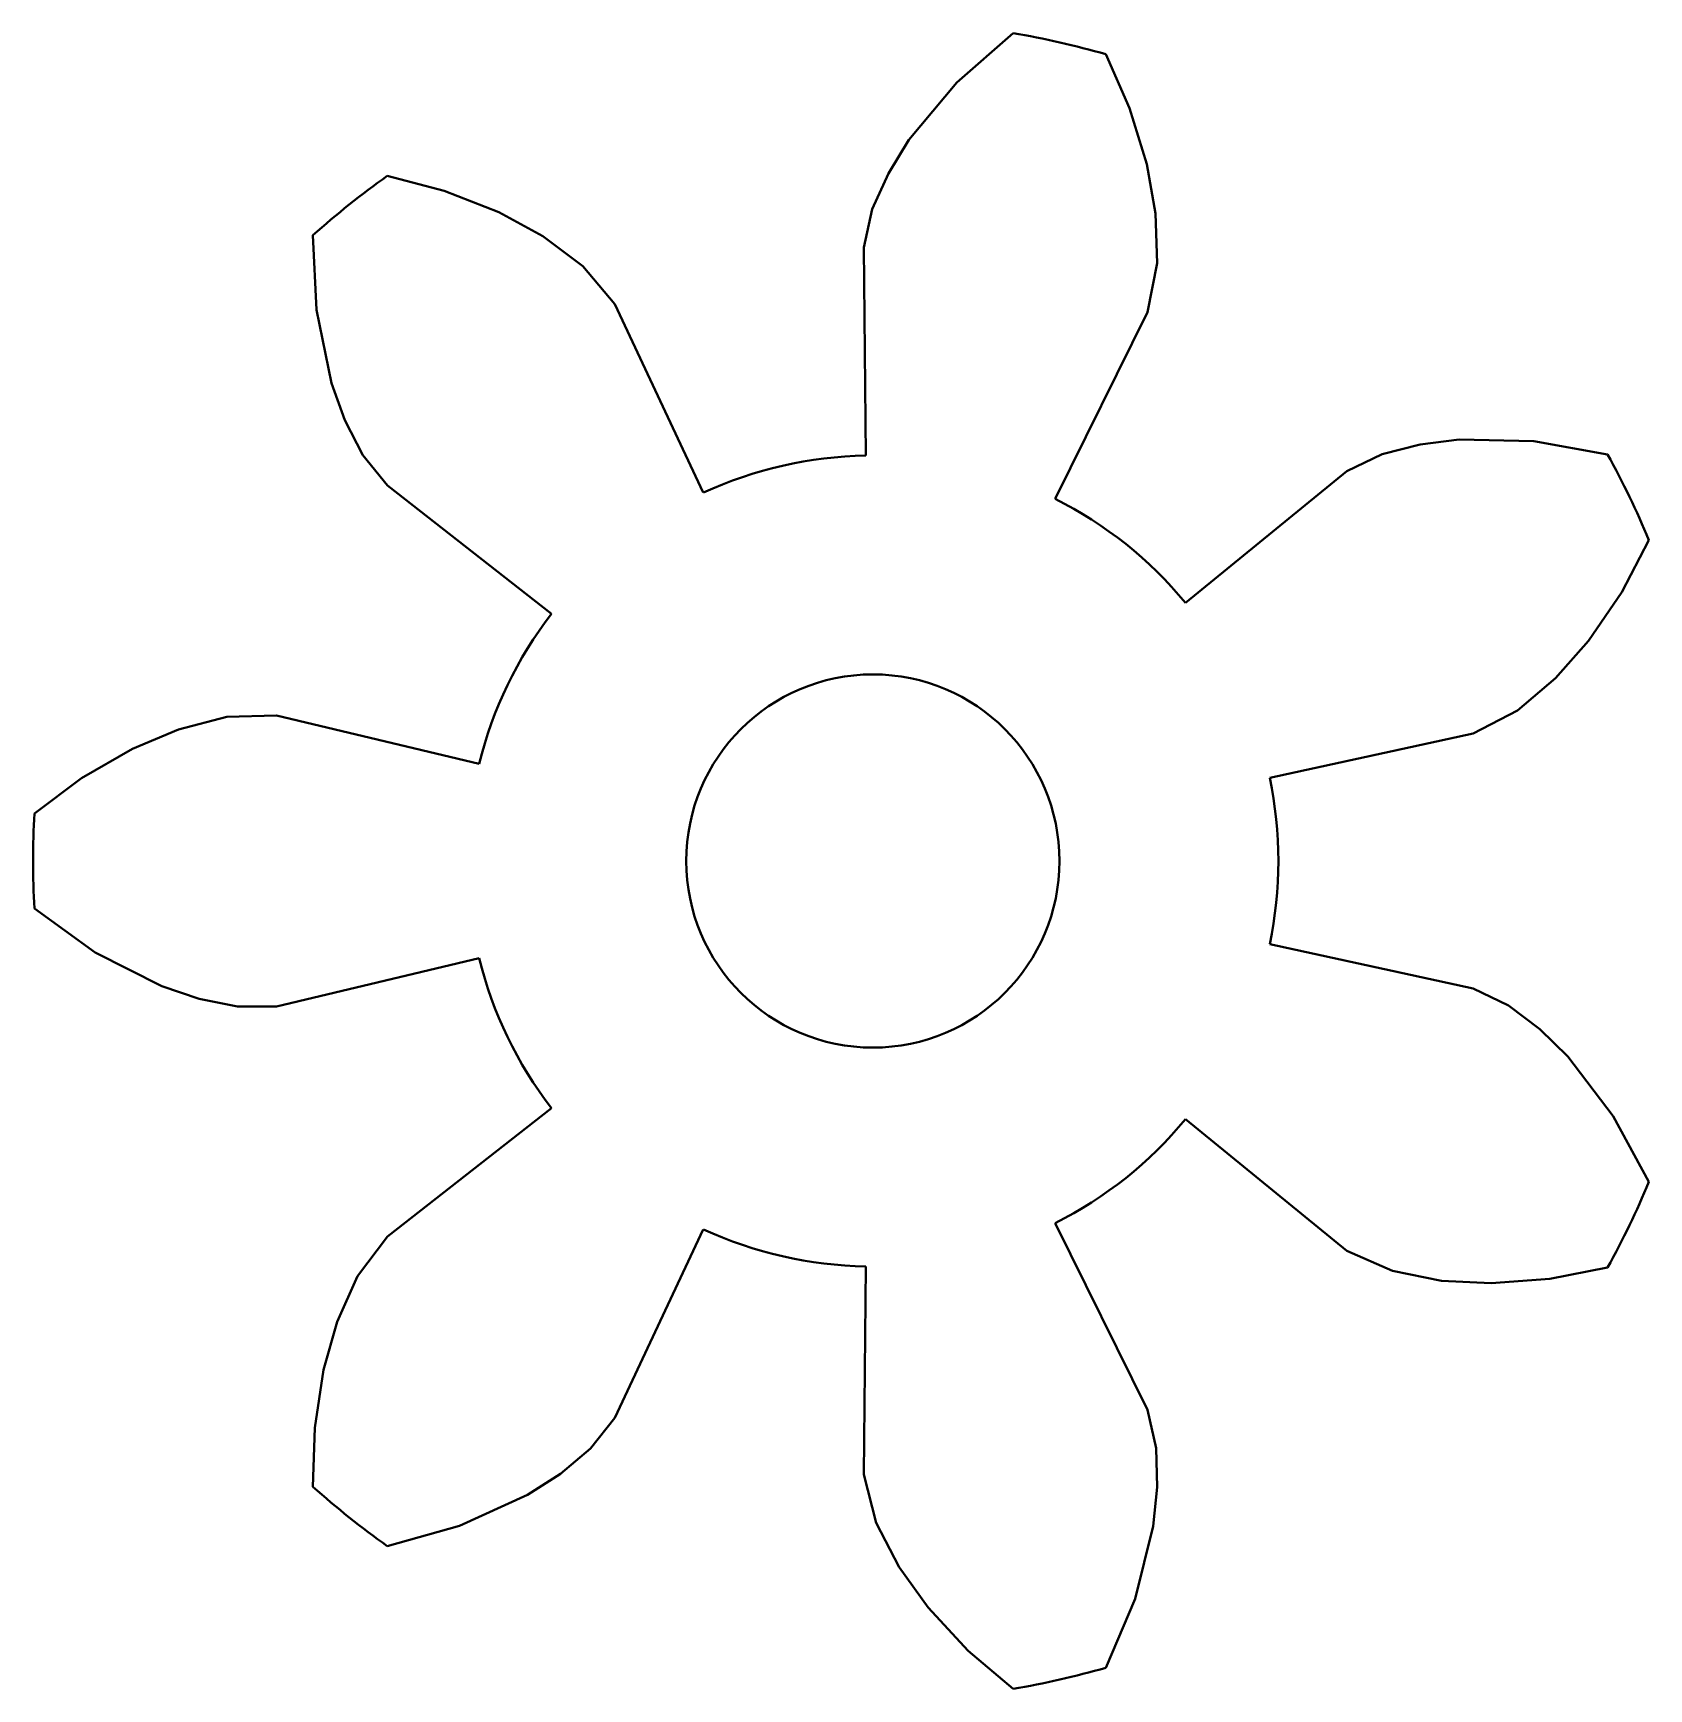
# Model space of a CAD drawing. Header units: inches. Extents: x -1.73 to 1.73, y -1.77 to 1.77.
import ezdxf

# ---------------------------------------------------------------- set-up
doc = ezdxf.new("R2010")
doc.units = ezdxf.units.IN
doc.header["$MEASUREMENT"] = 0
doc.layers.add('Visible', color=7, linetype='Continuous', lineweight=40)

msp = doc.modelspace()

# ---------------------------------------------------------------- linework, layer by layer
at = {"layer": 'Visible'}
for p, q in [((0.0487, 1.3154), (0.0531, 0.8691)), ((-0.2951, 0.7896), (-0.4848, 1.1937)), ((0.4591, 0.7764), (0.6567, 1.1766)), ((1.0845, 0.8355), (0.7383, 0.5537)), ((-0.9724, 0.8048), (-0.6206, 0.53)), ((-0.7756, 0.2082), (-1.2098, 0.3118)), ((0.919, 0.1786), (1.3551, 0.2736)), ((-1.2098, -0.3118), (-0.7756, -0.2082)), ((1.3551, -0.2736), (0.919, -0.1786)), ((-0.6206, -0.53), (-0.9724, -0.8048)), ((0.7383, -0.5537), (1.0845, -0.8355)), ((0.6567, -1.1766), (0.4591, -0.7764)), ((-0.4848, -1.1937), (-0.2951, -0.7896)), ((0.0531, -0.8691), (0.0487, -1.3154))]:
    msp.add_line(p, q, dxfattribs=at)
for points in [[(0.3688, 1.7747, 0), (0.2483, 1.6689, 0), (0.1456, 1.5457, 0), (0.1017, 1.474, 0), (0.0671, 1.3973, 0), (0.0487, 1.3154, 0)], [(0.6567, 1.1766, 0), (0.6774, 1.2813, 0), (0.6743, 1.3882, 0), (0.6559, 1.4936, 0), (0.6187, 1.6141, 0), (0.5676, 1.7294, 0)], [(-0.4848, 1.1937, 0), (-0.5537, 1.2751, 0), (-0.6392, 1.3394, 0), (-0.7331, 1.3906, 0), (-0.8505, 1.4366, 0), (-0.9725, 1.4686, 0)], [(-1.1319, 1.3415, 0), (-1.1242, 1.1812, 0), (-1.0919, 1.0241, 0), (-1.0633, 0.9451, 0), (-1.0249, 0.8703, 0), (-0.9724, 0.8048, 0)], [(1.6432, 0.8716, 0), (1.4853, 0.8998, 0), (1.325, 0.9033, 0), (1.2415, 0.8929, 0), (1.16, 0.8721, 0), (1.0845, 0.8355, 0)], [(1.3551, 0.2736, 0), (1.4498, 0.3227, 0), (1.5315, 0.3917, 0), (1.6024, 0.4719, 0), (1.6734, 0.5761, 0), (1.7317, 0.6879, 0)], [(-1.2098, 0.3118, 0), (-1.3164, 0.3087, 0), (-1.42, 0.2819, 0), (-1.5186, 0.2405, 0), (-1.6278, 0.1774, 0), (-1.7288, 0.1019, 0)], [(-1.7288, -0.1019, 0), (-1.5988, -0.1959, 0), (-1.4558, -0.2686, 0), (-1.3761, -0.2954, 0), (-1.2937, -0.3121, 0), (-1.2098, -0.3118, 0)], [(1.7317, -0.6879, 0), (1.6553, -0.5468, 0), (1.558, -0.4193, 0), (1.4979, -0.3605, 0), (1.4309, -0.3098, 0), (1.3551, -0.2736, 0)], [(-0.9724, -0.8048, 0), (-1.0364, -0.8902, 0), (-1.08, -0.9878, 0), (-1.1091, -1.0908, 0), (-1.1279, -1.2154, 0), (-1.1319, -1.3415, 0)], [(1.0845, -0.8355, 0), (1.182, -0.8789, 0), (1.2869, -0.8997, 0), (1.3937, -0.9052, 0), (1.5195, -0.8957, 0), (1.6432, -0.8716, 0)], [(-0.9725, -1.4686, 0), (-0.8179, -1.4255, 0), (-0.672, -1.359, 0), (-0.6013, -1.3135, 0), (-0.5369, -1.2594, 0), (-0.4848, -1.1937, 0)], [(0.5676, -1.7294, 0), (0.6303, -1.5817, 0), (0.6693, -1.4261, 0), (0.6778, -1.3425, 0), (0.6757, -1.2584, 0), (0.6567, -1.1766, 0)], [(0.0487, -1.3154, 0), (0.0755, -1.4187, 0), (0.1246, -1.5137, 0), (0.187, -1.6006, 0), (0.2728, -1.693, 0), (0.3688, -1.7747, 0)]]:
    msp.add_polyline3d(points, dxfattribs=at)
at = {"layer": 'Visible', "extrusion": (0, 0, -1)}
msp.add_circle((-0.0683, 0), 0.4, dxfattribs=at)
at = {"layer": 'Visible'}
for radius, start, end in [(1.8, 73.8962, 80.3896), (1.8, 125.3247, 131.8181), (0.8692, 91.0026, 114.7117), (1.8, 22.4676, 28.961), (0.8692, 39.574, 63.2831), (0.8692, 142.4312, 166.1403), (0.8692, 348.1454, 11.8546), (1.8, 176.7533, 183.2467), (0.8692, 193.8597, 217.5688), (0.8692, 296.7169, 320.426), (1.8, 331.039, 337.5324), (0.8692, 245.2883, 268.9974), (1.8, 228.1819, 234.6753), (1.8, 279.6104, 286.1038)]:
    msp.add_arc((0.0683, 0), radius, start, end, dxfattribs=at)

doc.saveas('drawing.dxf')
